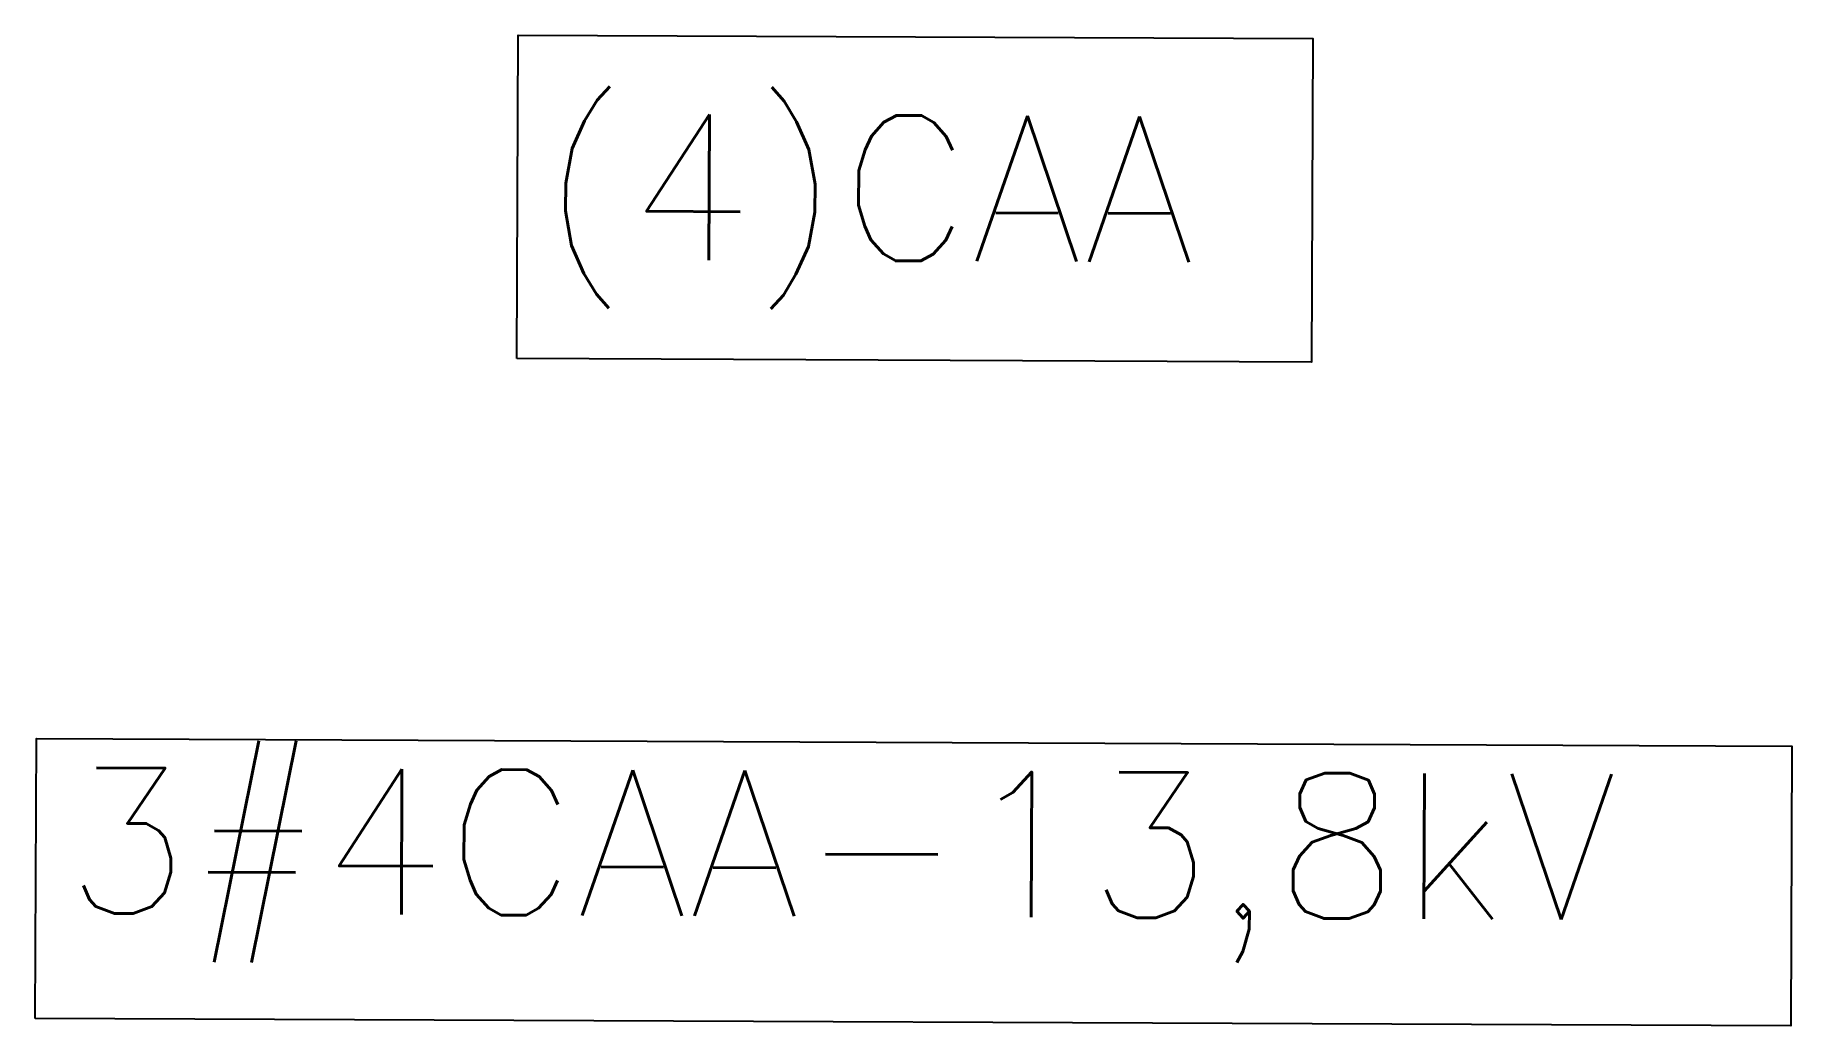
# Model space of a CAD drawing. Header units: millimetres. Extents: x -11.8 to 9.9, y -1 to 11.2.
import ezdxf

# ---------------------------------------------------------------- set-up
doc = ezdxf.new("R2010")
doc.units = ezdxf.units.MM
doc.styles.add('ROMANS', font='ROMANS.shx', dxfattribs={"height": 1.8})

# ---------------------------------------------------------------- blocks, each defined once
blk = doc.blocks.new('4CAAx1')
blk.add_lwpolyline([(-4.916, 0), (-4.916, 4.003), (4.916, 4.003), (4.916, 0)], close=True)
at = {"style": 'ROMANS'}
blk.add_text('(4)CAA', height=1.8, dxfattribs=at).set_placement((-4.629, 1.23))

msp = doc.modelspace()

# ---------------------------------------------------------------- linework, layer by layer
msp.add_lwpolyline([(-11.798, -0.928), (-11.783, 2.535), (9.937, 2.442), (9.922, -1.021)], close=True)

# ---------------------------------------------------------------- block references
at = {"rotation": 359.7552060363566}
msp.add_blockref('4CAAx1', (-0.923, 7.215), dxfattribs=at)

# ---------------------------------------------------------------- texts
at = {"insert": (-11.425, 2.174), "char_height": 1.8, "attachment_point": 1, "rotation": 359.7552, "style": 'ROMANS'}
msp.add_mtext_dynamic_manual_height_columns('3#4CAA-13,8kV', width=21.27514, gutter_width=9, heights=[0], dxfattribs=at)

doc.saveas('drawing.dxf')
